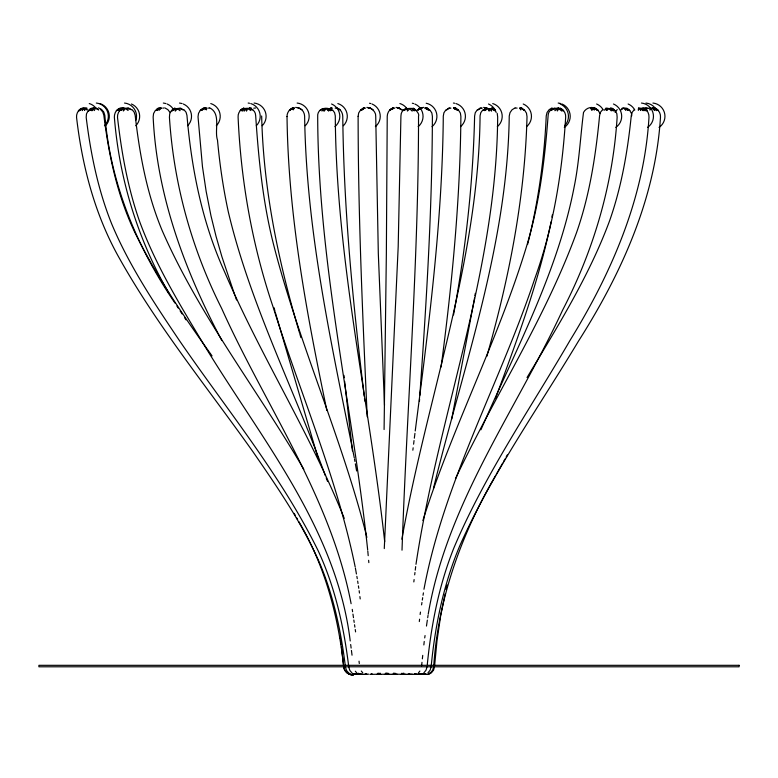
<?xml version="1.0" encoding="UTF-8"?>
<svg xmlns="http://www.w3.org/2000/svg" width="778" height="778" viewBox="0 0 778 778"><rect width="100%" height="100%" fill="white"/><g stroke="black" fill="none" stroke-linecap="round" stroke-linejoin="round"><path stroke-width="1.17" d="M394.738 108.152L392.627 108.054L390.216 110.068L393.629 107.986C389.807 108.385 387.279 112.674 387.23 116.272L386.355 253.647L384.089 429.524M384.274 548.578L398.19 246.762L400.923 116.029C401.02 108.57 407.448 108.161 412.943 108.473L415.588 110.573C408.693 104.544 420.528 112.411 418.525 116.185C418.613 261.029 407.011 405.503 402.012 550.182M429.942 110.058L431.839 112.966L432.393 116.35C432.15 208.29 426.577 300.104 420.071 391.772L419.828 395.38M477.254 109.863L475.261 112.722L474.609 116.087C473.082 182.811 465.691 249.33 453.516 314.934M419.43 401.38L419.585 398.978M434.62 665.56L436.964 641.101L440.659 615.709L445.055 594.061M421.608 665.803L421.987 662.331M422.357 658.849L422.736 655.377M423.854 644.943L424.234 641.461M433.774 665.667C438.218 598.165 461.704 533.552 495.674 475.465M419.313 621.554L419.585 619.2M427.297 664.568C431.216 624.763 439.035 585.095 453.914 547.858C484.83 474.58 530.314 408.751 570.109 340.249C611.78 272.495 644.32 197.573 648.988 117.186C649.231 113.238 646.615 108.239 642.268 108.025L643.192 109.863L643.357 108.191L645.225 110.155L646.693 108.288L648.794 108.414L645.409 108.045L646.897 109.445M431.245 665.705C435.233 624.559 443.81 583.607 459.944 545.427C491.949 473.355 537.899 408.703 578.336 341.348C621.408 273.623 655.514 198.341 660.483 117.177C660.853 112.625 657.352 107.51 652.441 107.967M413.828 581.925L414.11 579.571M414.684 574.864L414.966 572.511M415.257 570.148L415.676 566.617M412.846 450.199L413.147 447.797M413.595 444.189L414.042 440.591M414.334 438.179L414.937 433.375M415.228 430.973C428.659 326.468 442.4 221.691 443.285 116.155L443.907 112.781L445.872 109.912M441.097 367.031C452.037 283.921 460.206 200.306 460.887 116.418L460.362 113.024L458.485 110.097M287.024 116.574C286.907 112.878 289.124 109.591 292.47 108.084L294.317 107.977L293.257 109.844L293.209 108.025L289.844 110.048L292.207 108.132L294.317 108.2L292.761 109.231M415.987 564.293C438.461 414.295 496.753 270.044 497.667 116.885L497.21 113.325M424.71 637.931L425.06 635.558M426.461 626.057L427.336 620.124M427.696 617.742L428.046 615.369M420.12 614.494L420.48 612.091M421.579 604.885L421.948 602.483M422.318 600.081L422.678 597.679M423.047 595.277L423.417 592.875M474.541 298.091L451.707 419.06M474.92 295.737L475.3 293.374M358.123 116.408L358.677 112.946L360.584 110.029M401.886 539.222C426.879 397.908 478.655 260.669 480.075 115.747L480.823 112.625L482.875 109.883M551.933 217.12L552.351 214.806M428.221 614.182C446.942 503.298 516.222 410.142 562.591 310.179C593.663 250.312 612.928 184.649 617.139 117.225L616.837 113.685L615.174 110.671M423.961 589.267C444.326 480.522 500.089 382.912 534.778 278.68C553.508 226.806 562.309 171.987 565.674 117.099C565.976 113.257 563.544 109.299 559.868 108.084L563.593 110.564M527.562 244.535C538.201 202.445 544.318 159.276 546.234 115.912L547.041 112.518L549.103 109.698L552.079 107.879M551.106 221.759C538.911 280.897 517.905 337.652 497.064 394.164L495.43 398.706M433.443 488.448C463.552 365.534 507.587 244.01 509.24 116.029L510.018 112.625L512.031 109.795L514.987 107.948M446.047 589.52L447.262 585.027M486.824 356.373C509.094 278.3 524.926 197.972 527.017 116.612L526.473 113.17L524.644 110.204M434.513 666.717L433.579 670.062L431.44 672.785L428.425 674.497M433.647 666.834L432.665 670.159L430.487 672.853L427.453 674.516M431.109 666.911L430.098 670.218L427.9 672.892M427.015 666.921L426.004 670.218L423.806 672.882M422.882 520.54C452.31 427.229 498.192 339.996 526.56 246.305C539.455 203.875 544.804 159.626 548.12 115.543C548.208 107.695 559.1 106.148 563.116 110.855L560.598 108.628L561.765 111.03L558.769 108.745L557.34 110.962L557.466 108.687L554.938 110.739L555.074 108.385L551.553 110.048L554.344 108.191L551.077 109.698M123.751 108.016L121.164 108.317L120.25 110.359L120.065 108.356L122.457 108.132L124.169 109.241M480.911 429.806C515.289 350.401 557.661 272.631 574.174 186.827C579.192 162.291 580.359 137.142 583.51 112.431C585.212 109.299 588.489 107.383 592.039 107.442M455.441 478.771C494.458 396.128 545.047 318.863 576.508 232.719C589.763 194.957 595.812 155.123 599.605 115.416L600.499 112.236L602.678 109.562M83.11 108.2L84.617 109.834L84.403 108.035C79.492 107.675 76.118 112.849 76.555 117.371C82.108 165.286 94.391 212.919 117.77 255.359C156.359 325 206.948 386.851 252.86 451.619C277.464 487.291 302.272 523.331 319.709 563.175C333.645 596.22 341.114 631.619 345.451 667.106L346.511 670.422L348.768 673.077L351.86 674.652M88.04 110.875L86.465 113.948L86.193 117.39C90.647 153.616 98.009 189.754 111.624 223.733C128.934 265.24 154.063 302.866 179.057 340.044C226.554 409.384 280.877 474.979 318.173 550.775C335.192 587.39 343.993 627.204 348.777 667.125L349.847 670.432L352.103 673.067M119.404 110.826L123.07 108.755L123.323 111.001L125.462 108.589L128.088 110.466L127.835 108.22L131.424 109.737L128.555 108.016L122.292 108.443L121.174 110.165L123.012 108.249L123.187 109.795L124.101 108.054C119.851 108.58 117.215 113.296 117.497 117.313C121.524 152.673 127.796 188.004 139.68 221.642C154.939 263.139 177.744 301.319 200.529 339.033C257.489 434.601 336.329 526.268 350.217 640.975M121.164 108.317L119.335 108.463L118.207 110.437L120.065 108.356C116.262 108.998 114.24 113.607 114.356 117.138C119.297 179.144 137.891 239.77 169.108 293.607M157.137 110.495L158.284 108.405L161.425 108.22M171.374 110.709L169.711 113.714L169.429 117.284C173.689 183.851 191.689 248.921 221.681 308.477C265.493 406.019 330.815 496.918 351.111 603.699M80.212 110.437L81.291 108.492L78.87 110.68L81.038 108.58L86.815 107.986L87.058 110.029L85.726 108.142L84.676 110.33L83.139 108.453L82.283 110.602L82.04 108.55L78.889 110.865L81.301 108.599L78.403 110.826M496.257 474.434L502.666 463.124M503.823 461.062L504.99 459.01M506.157 456.958L507.324 454.897M155.289 110.525L153.577 113.53L153.149 116.972C156.845 196.105 185.106 271.24 221.837 340.589M366.866 537.384L366.059 533.971C341.036 435.806 298.742 343.04 273.661 244.895C262.867 202.611 258.578 159.023 255.661 115.582C255.369 107.5 245.595 106.907 240.694 110.106L243.971 107.996C240.314 109.309 237.786 113.15 238.097 117.06C240.917 181.692 252.393 245.799 273.136 307.115C300.405 393.707 336.971 477.721 355.186 566.958M204.925 109.659L206.452 108.23L203.311 108.337L202.105 110.145L205.139 108.093L206.54 109.844L206.442 108.016L203.301 108.249L200.277 110.388L198.507 113.374L198.02 116.807L202.455 166.589L206.141 191.31L210.964 215.759L216.051 236.386L221.905 256.73L234.907 295.475M527.037 377.544C557.418 326.818 589.17 276.122 609.738 220.407C621.573 186.574 627.72 151.029 631.289 115.455L632.281 112.129L634.478 109.445M320.04 110.301L323.123 108.531L321.878 110.991L324.961 108.794L323.911 111.166L326.264 108.803L328.724 111.03L327.567 108.716L330.757 110.748L328.666 108.57L332.118 110.369C327.207 106.109 316.879 108.268 317.696 116.768C318.056 262.711 352.415 405.367 367.673 549.9M615.087 112.314L617.226 109.572M418.438 672.863L419.887 671.064M291.876 109.572L293.209 108.2L289.367 110.145M392.268 109.465L393.629 108.132M419.867 109.435L421.238 108.113L422.347 108.142M120.24 110.243L122.457 108.132M330.086 109.27L331.438 108.006L330.436 108.103L332.546 108.181M91.833 109.99L94.012 107.977L90.919 108.502L88.498 110.641L90.919 108.502L89.83 110.33L91.639 108.337L91.94 110.826L92.777 108.599L96.443 108.103L98.709 109.902L95.354 108.288L94.323 110.564L92.777 108.599L90.666 108.628L88.536 110.991L91.678 108.677M385.888 673.165L387.745 673.981M201.609 109.737L203.311 108.337L200.277 110.388M420.237 108.035L417.815 110.029L421.238 108.113L420.237 108.035L417.815 109.892L420.237 108.035L423.66 107.383M93.088 108.93L91.639 110.058L93.078 108.852M116.379 110.651L120.065 108.405M395.312 673.836L393.775 673.116M157.885 109.951L160.122 108.317M388.008 673.242L386.462 673.913M390.216 109.922L392.89 108.025L389.739 109.99M403.49 110.068L406.651 107.986L403.976 110.476L407.39 108.609L407.371 111.069L409.792 108.794L412.184 111.118L412.204 108.648L414.227 110.904L413.196 108.259L416.065 110.184M380.004 673.378L378.361 674.438L379.363 674.001L378.361 673.69M376.853 674.361L380.257 673.271L378.691 674.186L372.399 674.361M201.58 109.912L204.05 108.337M240.217 110.515L243.232 108.628L242.055 111.089L243.971 108.755L244.088 111.176L246.373 108.755L246.49 111.108L247.667 108.638L250.924 110.544L249.505 108.239L252.762 109.737M378.098 673.067L379.713 674.293L386.258 674.215L387.823 673.271M389.671 674.37L387.57 674.273L394.115 674.244L395.691 673.301M403.831 673.126L401.147 674.361M427.686 674.458L430.681 672.707M364.464 108.152L361.06 110.106L363.462 108.074L364.464 107.996L362.431 109.883L363.725 108.035L365.572 108.161M449.791 108.093L446.358 109.99L448.799 108.016L450.9 108.132M481.183 108.074L477.731 109.941L480.182 107.986L482.292 108.123M366.049 674.273L366.788 674.059M371.583 674.273L372.312 674.059M360.885 674.234L358.24 673.271M366.107 674.127L362.713 674.37M298.042 108.084C301.864 107.986 304.499 112.596 304.626 116.058C306.201 231.679 331.72 345.033 354.282 457.863M365.232 674.361L368.636 674.156M364.649 674.4L365.738 674.195M335.153 108.142C339.49 107.257 342.699 112.314 342.758 116.155C343.72 207.862 352.56 299.238 363.54 390.225L364.211 396.226M356.178 674.351L357.267 674.166L354.885 674.341M359.913 674.302L361.011 674.118M368.189 108.152L370.299 108.045L366.876 107.383M357.666 674.059L355.274 674.39M396.051 107.383L399.464 108.074L397.354 108.161M394.067 674.03L392.277 674.37M353.941 674.283L355.235 674.118M409.189 674.361L402.644 674.225L406.048 674.37M483.615 107.383L487.009 108.142L484.908 108.181M352.162 674.37L354.768 674.156M209.583 107.996L207.755 108.152M354.914 674.39L358.045 674.147M361.196 674.127L358.055 674.37M352.035 674.351L353.329 674.234M353.338 674.302L354.632 674.176M255.602 108.035L253.764 108.171M359.572 674.322L362.704 674.127M414.752 674.137L417.893 674.361M162.719 108.123L163.818 108.025M352.473 674.38L354.632 674.118M353.572 674.283L354.875 674.176M251.158 108.045L249.057 108.239L251.158 108.268M369.939 674.351L372.04 674.195L371.048 674.127M426.062 108.152L427.064 108.093L429.466 109.98L426.801 108.054L424.963 107.986L428.094 109.912L427.064 108.093L429.466 110.116L424.963 108.161M384.42 674.37L386.258 674.215M595.403 108.327L590.697 108.084L591.883 110.126L593.303 108.239C596.502 107.665 598.69 110.923 599.916 113.413M557.914 108.2L558.915 108.191L557.923 108.093M519.704 108.181L521.814 108.171L524.168 110.136M415.491 674.137L421.044 674.341M397.432 674.351C391.48 674.001 402.965 674.458 401.594 674.098M412.534 674.361L409.131 674.195L415.938 674.351M654.813 108.453L655.815 108.443L658.042 110.495L654.833 108.239L654.609 110.525L652.411 108.268L650.009 107.986L649.815 110.068L652.411 108.268L654.813 108.453L656.651 110.661L655.553 108.473L658.509 110.641M484.908 108.016L487.009 108.142M420.577 674.147L425.585 674.38M380.705 674.361L379.713 674.293M517.098 108.093L515.25 107.986M421.88 674.341L418.476 674.118M421.89 674.147L424.292 674.215M422.989 674.225L426.694 674.37M423.728 674.147L426.325 674.341M646.693 108.288L644.096 108.054M425.362 674.39L422.765 674.166L423.874 674.322M353.543 674.944C348.768 675.362 344.323 671.774 343.73 667.018C338.401 616.254 324.951 565.703 298.762 521.552M424.078 674.156L426.461 674.38M421.452 674.341L419.07 674.069M353.397 674.944C348.622 675.285 344.236 671.638 343.72 666.872M558.205 103.046L560.763 103.552M453.399 103.046L454.692 103.241M248.182 103.046L249.485 103.241M179.504 103.046L182.062 103.552M163.331 103.046L165.889 103.552M418.69 674.079L420.509 674.39M414.966 674.127L416.065 674.283M399.464 108.074L398.462 107.996L402.343 110.009L398.462 108.142M370.299 108.045C372.555 109.056 376.075 112.567 375.725 116.233L378.312 253.453L384.507 405.241M295.611 107.374L299.044 107.967M414.392 674.195L415.131 674.37M408.849 674.088L409.588 674.273M412.321 103.241L413.595 103.552M369.521 103.241L370.795 103.552M407.993 674.079L408.732 674.273M98.475 107.821L101.548 109.416L103.785 112.061L104.835 115.358C110.33 183.17 136.85 247.297 175.011 303.109M164.81 107.889L167.824 109.601L169.964 112.324M298.781 108.025L301.981 109.844M337.01 108.054L340.18 109.912M209.846 107.938C221.341 113.744 214.135 130.344 217.5 140.157C219.707 164.275 223.198 188.266 228.333 211.947C249.991 303.43 293.374 387.697 325.35 475.669M370.036 108.084L373.197 109.97M386.258 673.32L387.823 674.312M394.028 673.291L395.594 674.293M594.402 108.298L598.165 110.418L595.141 108.288L597.689 110.427L594.402 108.23L594.295 110.116L593.303 108.152L590.706 107.996L591.893 109.961L593.303 108.152L594.81 109.299M455.072 109.183L453.516 108.171L455.616 108.113L457.999 110.029L455.363 108.074L453.516 107.996L456.637 109.951L455.616 108.113L457.999 110.155L454.624 108.171L455.966 109.513M385.976 673.242L387.493 674.195M629.772 110.505L626.776 108.346L627.934 110.369L624.938 108.21L625.901 110.223L623.645 108.113L621.097 109.863L622.342 108.016L627.039 108.366L629.772 110.505L631.483 113.539L631.755 115.834M402.177 673.991L403.169 674.38L401.905 673.184M647.024 110.671L644.087 108.337L645.225 110.155M100.498 109.367L102.754 111.974L103.844 115.251C108.745 155.133 117.245 195.074 134.448 231.601C155.911 275.587 183.608 316.189 212.054 355.896M131.871 109.435L134.108 112.051L135.168 115.329C139.641 154.569 146.886 193.936 162.164 230.541C199.392 315.664 257.207 389.428 303.819 469.309M355.342 671.229L356.83 672.999M183.871 109.581L186.059 112.236L186.953 115.358C191.524 169.147 202.241 222.829 224.725 272.174C260.669 356.11 310.276 433.531 344.236 518.352M361.293 671.044L362.743 672.834M332.605 109.961L334.608 112.752L335.289 115.873C336.047 259.317 368.976 399.649 384.692 541.644M176.917 306.075L178.22 308.049M180.156 310.996L182.101 313.952M184.697 317.891L185.991 319.855M294.181 513.373L295.329 515.415M296.467 517.467L297.614 519.51M653.734 108.103L654.658 110.019M326.206 477.916L327.499 481.281M235.287 296.613L236.57 299.977M299.88 334.132L300.921 337.623M299.559 332.994C278.553 262.449 263.382 189.774 261.661 115.98M318.183 458.534L275.315 312.406M274.08 307.757L274.994 311.249M326.867 410.492C306.697 313.651 288.2 215.739 287.024 116.486M354.496 459.059L354.924 461.442M355.342 463.824L356.616 470.972M355.39 568.135L356.441 573.999M356.859 576.342L357.277 578.686M339.976 636.375L340.375 638.689M357.656 581.088L358.026 583.49M358.405 585.892L358.784 588.294M352.249 609.369L352.599 611.741M352.949 614.114L353.484 617.664M353.834 620.037L354.185 622.41M354.535 624.773L354.894 627.146M355.245 629.519L355.595 631.892M350.674 644.524L351.131 648.084M351.432 650.457L352.035 655.193M359.154 590.697L359.455 593.05M359.903 596.58L360.204 598.934M340.715 641.033L341.124 644.554M341.396 646.907L343.448 664.529M343.964 375.356L344.236 377.748M344.644 381.356L352.444 450.9M364.483 398.628L364.746 401.03M359.037 661.174L359.29 663.517M367.79 551.019L368.208 555.667M368.626 560.306L368.84 562.63M367.216 416.765C362.665 316.675 358.181 216.537 358.123 116.33M628.128 103.999A13.343 13.343 0 0 1 634.79 110.029M596.619 103.999A13.343 13.343 0 0 1 603.271 110.029M560.228 103.999A13.343 13.343 0 0 1 564.556 125.754M523.234 103.999A13.343 13.343 0 0 1 526.589 126.629M488.516 103.999A13.343 13.343 0 0 1 496.17 112.45M455.957 103.562A13.333 13.333 0 0 1 460.547 126.629M426.188 103.241A13.343 13.343 0 0 1 432.053 126.629M399.902 103.552A13.343 13.343 0 0 1 406.34 107.86M372.03 103.999A13.343 13.343 0 0 1 375.385 126.629M337.837 103.552A13.343 13.343 0 0 1 343.39 125.754M297.138 103.046A13.343 13.343 0 0 1 305.258 125.754M254.075 103.046A13.343 13.343 0 0 1 262.205 125.754M210.77 103.552A13.343 13.343 0 0 1 216.323 125.754M167.124 103.999A13.343 13.343 0 0 1 173.786 110.029M124.519 103.046A13.343 13.343 0 0 1 135.975 120.191M99.866 103.552A13.343 13.343 0 0 1 105.419 125.754M89.266 103.552A13.343 13.343 0 0 1 95.704 107.86M96.326 103.046A13.343 13.343 0 0 1 104.447 125.754M131.433 103.999A13.343 13.343 0 0 1 135.761 125.754M183.297 103.999A13.343 13.343 0 0 1 187.624 125.754M250.749 103.552A13.343 13.343 0 0 1 256.312 125.754M331.593 103.999A13.343 13.343 0 0 1 334.948 126.629M414.83 103.999A13.343 13.343 0 0 1 418.185 126.629M492.746 103.552A13.343 13.343 0 0 1 497.337 126.629M561.998 103.999A13.343 13.343 0 0 1 564.303 127.407M613.472 103.999A13.343 13.343 0 0 1 615.777 127.407M641.451 103.046A13.343 13.343 0 0 1 647.549 127.407M652.937 103.046A13.343 13.343 0 0 1 659.044 127.407M645.983 103.046A13.343 13.343 0 0 1 656.447 110.029M491.618 108.725L491.54 111.137L489.226 108.774L485.832 108.113L483.352 110.272L486.824 108.521L484.713 110.641L487.923 108.687L489.138 111.118L489.226 108.774L492.61 108.395L495.401 110.408L492.348 108.191L491.618 107.986L494.925 110.758L491.618 108.725M520.822 108.074L520.754 109.931L519.714 108.025L521.814 108.171L524.158 110.252L520.822 108.074M611.489 108.677L611.314 110.933L609.096 108.57L605.974 108.074L604.506 110.184L607.803 108.424L606.529 110.505L609.096 108.57L612.471 108.512L614.698 110.369L610.39 107.996L611.314 109.717L611.489 108.171L612.218 108.356L614.698 110.875L612.218 108.628L613.346 110.972L611.489 108.677M638.524 108.074L638.31 110.243L639.623 108.23L644.34 108.463L646.528 110.797L644.067 108.531L645.157 110.816L642.22 108.492L643.114 110.719L640.916 108.375L640.712 110.515L639.623 108.23L638.524 108.074M160.112 108.161L159.15 110.097L161.416 108.054L158.031 108.385L155.765 110.427L158.284 108.337L157.117 110.272L160.112 108.161M174.33 108.356L173.202 109.941L175.06 108.142L171.85 110.34L174.33 108.356M177.452 108.706L175.235 111.137L175.06 108.794L174.068 108.56L171.85 110.991L175.06 108.794L180.574 108.142L183.394 109.941L179.835 108.356L180.019 110.709L177.452 108.706M158.031 108.385L156.524 109.824L158.031 108.385M363.462 108.074L361.06 109.951L363.462 108.074M91.989 108.512L93.817 108.366L91.989 108.512M739.1 665.316L38.9 665.316L38.9 666.795L739.1 666.795L739.1 665.316"/></g></svg>
